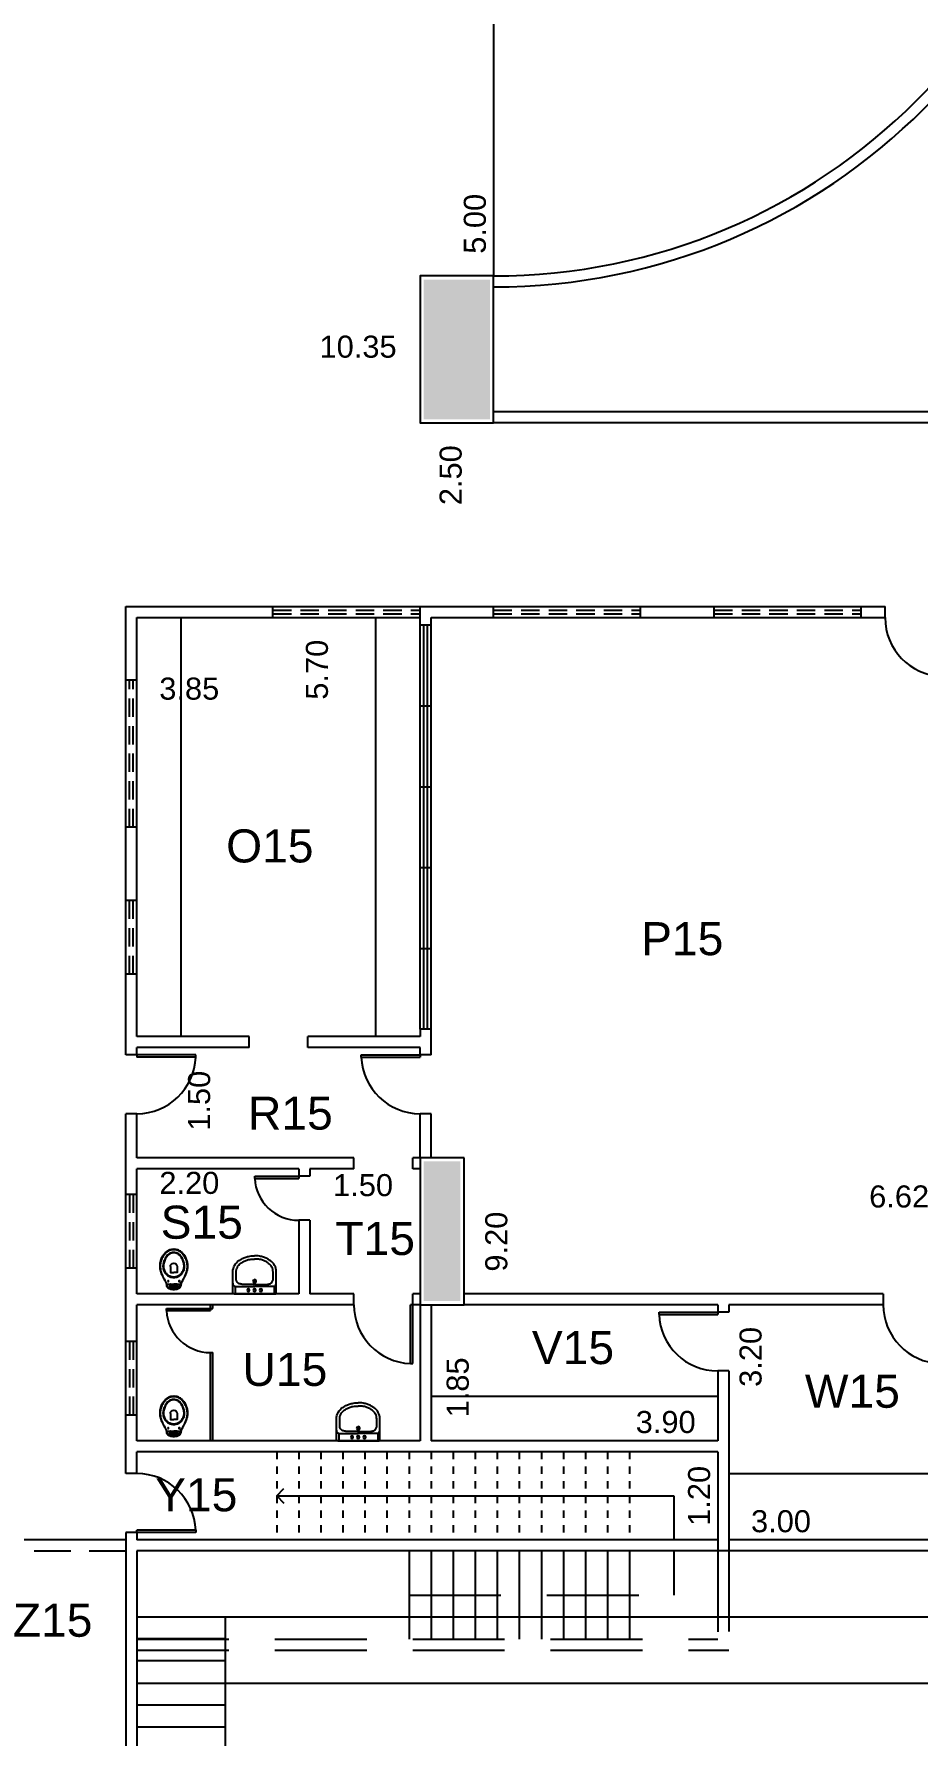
# Model space of a CAD drawing. Extents: x 652 to 872, y -56 to 210.
# Drawn here: x 779.11 to 791.13, y 169.76 to 192.92 of the extents above; entities that cross this region are included whole.
import ezdxf

# ---------------------------------------------------------------- set-up
doc = ezdxf.new("R2010")
doc.units = 0
doc.header["$LTSCALE"] = 2
doc.header["$PDMODE"] = 3
doc.linetypes.add('HIDDEN', pattern=[0.375, 0.25, -0.125])
doc.linetypes.add('HIDDEN2', pattern=[4.7625, 3.175, -1.5875])
doc.layers.get('0').update_dxf_attribs({"linetype": 'CONTINUOUS'})
doc.layers.get('DEFPOINTS').update_dxf_attribs({"linetype": 'CONTINUOUS'})
for name, color, linetype in [('06', 6, 'CONTINUOUS'), ('ARQUIBANCADA-ARY', 2, 'CONTINUOUS'), ('DIVISÓRIAS-ARY', 2, 'CONTINUOUS'), ('ESQUADRIA-ALTA-ARY', 7, 'HIDDEN'), ('ESQUADRIA-ARY', 2, 'CONTINUOUS'), ('HACHURAS-ARY', 9, 'CONTINUOUS'), ('INDICAÇÕES-ARY', 2, 'CONTINUOUS'), ('L_DECA', 7, 'CONTINUOUS'), ('MOBILIÁRIO-ARY', 7, 'CONTINUOUS'), ('PAREDE-ALTA-ARY', 1, 'CONTINUOUS'), ('PAREDE-BAIXA-ARY', 2, 'CONTINUOUS'), ('PEÇAS-SANIT-ARY', 7, 'CONTINUOUS'), ('PILARES-PRINC-ARY', 5, 'CONTINUOUS'), ('PROJEÇÕES-VT-ARY', 7, 'HIDDEN'), ('RAMPA-ARY', 2, 'CONTINUOUS'), ('RAMPA-INT-ARY', 7, 'CONTINUOUS'), ('TEXTO-PB-COR-ARY', 12, 'CONTINUOUS'), ('TEXTO-PB-COTAS-ARY', 12, 'CONTINUOUS')]:
    doc.layers.add(name, color=color, linetype=linetype)
doc.styles.add('ARIAL', font='arial.ttf', dxfattribs={"height": 0.5})
doc.styles.add('SEM_ESCALA', font='arial.ttf')
doc.dimstyles.new('DIMTIC100-ARY', dxfattribs={"dimtxt": 0.3, "dimasz": 0.12, "dimexe": 0.1, "dimexo": 0.15, "dimgap": 0.1, "dimtad": 1, "dimjust": 1, "dimtoh": 1, "dimrnd": 0.01, "dimzin": 0, "dimdsep": 46, "dimtxsty": 'SEM_ESCALA', "dimblk1": 'NONE', "dimblk2": 'NONE', "dimsah": 1, "dimcen": -0.1, "dimdle": 0.06, "dimse1": 1, "dimse2": 1, "dimsd1": 1, "dimsd2": 1, "dimclrd": 1, "dimclre": 1, "dimclrt": 2, "dimadec": 0, "dimazin": 0, "dimtfac": 1, "dimtix": 1, "dimtmove": 2, "dimatfit": 3, "dimldrblk": 'NONE', "dimfxl": 1, "dimtolj": 1, "dimtzin": 0, "dimarcsym": 0})

# ---------------------------------------------------------------- blocks, each defined once
blk = doc.blocks.new('RAV10')
at = {"layer": 'L_DECA'}
blk.add_lwpolyline([(4.6, -12.9), (8.2, -12.9), (8.2, -12.9), (8.7, -13), (9.2, -13.2), (9.6, -13.5), (9.9, -14), (10.1, -14.3), (10.1, -14.3), (10.1, -14.3), (10.1, -14.3), (10.1, -14.3), (10.1, -14.3), (12.2, -18), (12.2, -18), (12.5, -18.6), (12.8, -19.1), (13.1, -19.6), (13.3, -20.1), (13.3, -20.1), (13.6, -20.6), (13.9, -21.1), (14.2, -21.5), (14.5, -22.1), (14.7, -22.6), (15, -23.1), (15.3, -23.6), (15.5, -24.1), (15.5, -24.1), (15.9, -24.8), (16.3, -25.6), (16.6, -26.3), (16.9, -27), (17.2, -27.8), (17.5, -28.6), (17.8, -29.4), (18, -30.2), (18, -30.2), (18.3, -31.4), (18.6, -32.6), (18.8, -33.9), (19, -35.2), (19.1, -36.4), (19.1, -37.7), (19.1, -39), (19, -40.3), (19, -40.3), (18.8, -41.6), (18.6, -42.9), (18.2, -44.2), (17.9, -45.5), (17.4, -46.8), (16.9, -48), (16.4, -49.3), (15.8, -50.4), (15.8, -50.4), (15.2, -51.4), (14.6, -52.3), (13.9, -53.1), (13.3, -53.9), (12.5, -54.8), (11.7, -55.5), (10.9, -56.3), (10.1, -57), (10.1, -57), (9, -57.8), (7.9, -58.5), (6.6, -59.1), (5.4, -59.6), (4.1, -60), (2.8, -60.3), (1.4, -60.4), (0, -60.5), (0, -60.5), (-1.4, -60.4), (-2.7, -60.3), (-4, -60), (-5.3, -59.6), (-6.6, -59.1), (-7.8, -58.5), (-9, -57.8), (-10.1, -57), (-10.1, -57), (-10.9, -56.3), (-11.7, -55.5), (-12.5, -54.8), (-13.2, -53.9), (-13.9, -53.1), (-14.5, -52.3), (-15.1, -51.4), (-15.7, -50.4), (-15.7, -50.4), (-16.3, -49.3), (-16.9, -48), (-17.4, -46.8), (-17.8, -45.5), (-18.2, -44.2), (-18.5, -42.9), (-18.7, -41.6), (-19, -40.3), (-19, -40.3), (-19, -39), (-19, -37.7), (-19, -36.4), (-18.9, -35.2), (-18.7, -33.9), (-18.5, -32.6), (-18.2, -31.4), (-17.9, -30.2), (-17.9, -30.2), (-17.7, -29.4), (-17.4, -28.6), (-17.1, -27.8), (-16.9, -27), (-16.6, -26.3), (-16.2, -25.6), (-15.8, -24.8), (-15.5, -24.1), (-15.5, -24.1), (-15.2, -23.6), (-15, -23.1), (-14.7, -22.6), (-14.4, -22.1), (-14.2, -21.5), (-13.9, -21.1), (-13.6, -20.6), (-13.3, -20.1), (-13.3, -20.1), (-13.1, -19.6), (-12.8, -19.1), (-12.4, -18.6), (-12.1, -18), (-10.1, -14.3), (-10.1, -14.3), (-10.1, -14.3), (-10.1, -14.3), (-10.1, -14.3), (-10.1, -14.3), (-9.8, -14), (-9.8, -14), (-9.6, -13.5), (-9.1, -13.2), (-8.6, -13), (-8.1, -12.9), (-4.5, -12.9)], dxfattribs=at)
at = {"layer": 'L_DECA', "color": 1}
for points in [[(12.2, -18), (13.3, -20.1), (13.3, -20.1), (13.6, -20.6), (13.8, -21.1), (14.1, -21.5), (14.3, -22.1), (14.5, -22.6), (14.7, -23.1), (15, -23.6), (15.2, -24.1), (15.2, -24.1), (15.5, -24.8), (15.9, -25.6), (16.2, -26.3), (16.6, -27.1), (16.9, -27.8), (17.1, -28.5), (17.4, -29.4), (17.6, -30.2), (17.6, -30.2), (17.9, -31.4), (18.1, -32.6), (18.3, -33.9), (18.5, -35.2), (18.5, -36.4), (18.5, -37.7), (18.5, -39), (18.4, -40.3), (18.4, -40.3), (18.2, -41.6), (17.9, -42.9), (17.6, -44.2), (17.2, -45.5), (16.7, -46.8), (16.2, -48), (15.6, -49.3), (15, -50.4), (15, -50.4), (14.4, -51.2), (13.9, -52), (13.3, -52.8), (12.8, -53.5), (12.2, -54.2), (11.5, -54.9), (10.9, -55.5), (10.1, -56.2), (10.1, -56.2), (9, -57.1), (7.9, -57.8), (6.6, -58.4), (5.4, -58.9), (4.1, -59.3), (2.8, -59.6), (1.4, -59.8), (0, -59.8), (0, -59.8), (-1.4, -59.8), (-2.7, -59.6), (-4.1, -59.3), (-5.3, -58.9), (-6.6, -58.4), (-7.8, -57.8), (-9, -57.1), (-10.1, -56.2), (-10.1, -56.2), (-10.8, -55.5), (-11.5, -54.9), (-12.1, -54.2), (-12.7, -53.5), (-13.3, -52.8), (-13.9, -52), (-14.4, -51.2), (-14.9, -50.4), (-14.9, -50.4), (-15.5, -49.3), (-16.1, -48), (-16.6, -46.8), (-17.1, -45.5), (-17.5, -44.2), (-17.9, -42.9), (-18.1, -41.6), (-18.3, -40.3), (-18.3, -40.3), (-18.4, -39.1), (-18.5, -37.7), (-18.5, -36.4), (-18.4, -35.2), (-18.2, -33.9), (-18, -32.6), (-17.8, -31.4), (-17.5, -30.2), (-17.5, -30.2), (-17.3, -29.4), (-17, -28.6), (-16.8, -27.8), (-16.5, -27.1), (-16.2, -26.3), (-15.8, -25.6), (-15.5, -24.8), (-15.2, -24.1), (-15.2, -24.1), (-15, -23.6), (-14.7, -23.1), (-14.5, -22.6), (-14.2, -22.1), (-14, -21.5), (-13.7, -21.1), (-13.5, -20.6), (-13.2, -20.1), (-12.1, -18)], [(-12.9, -30.2), (-12.9, -30.2), (-12.4, -29.3), (-11.9, -28.4), (-11.2, -27.7), (-10.6, -26.9), (-9.9, -26.2), (-9.2, -25.6), (-8.4, -25), (-7.5, -24.4), (-6.7, -23.9), (-5.8, -23.5), (-4.9, -23.1), (-3.9, -22.8), (-3, -22.6), (-2, -22.4), (-1, -22.3), (0, -22.2), (0, -22.2), (1, -22.3), (2, -22.4), (3, -22.6), (4, -22.8), (5, -23.1), (5.8, -23.5), (6.8, -23.9), (7.6, -24.4), (8.5, -25), (9.3, -25.6), (10, -26.2), (10.6, -26.9), (11.3, -27.7), (12, -28.4), (12.5, -29.3), (13, -30.2), (13, -30.2), (13.6, -31.3), (14, -32.6), (14.3, -33.8), (14.6, -35.1), (14.7, -36.4), (14.7, -37.7), (14.7, -39), (14.4, -40.3), (14.4, -40.3), (14.2, -41.6), (13.8, -42.9), (13.4, -44.2), (12.9, -45.5), (12.4, -46.8), (11.7, -48), (11.1, -49.3), (10.4, -50.4), (10.4, -50.4), (9.4, -51.7), (8.4, -52.8), (7.2, -53.8), (5.9, -54.6), (4.5, -55.2), (3.1, -55.8), (1.5, -56.1), (0, -56.2), (0, -56.2), (-1.5, -56.1), (-3.1, -55.8), (-4.4, -55.2), (-5.8, -54.6), (-7.1, -53.8), (-8.3, -52.8), (-9.3, -51.7), (-10.3, -50.4), (-10.3, -50.4), (-11, -49.3), (-11.7, -48), (-12.3, -46.8), (-12.8, -45.5), (-13.3, -44.2), (-13.7, -42.9), (-14.1, -41.6), (-14.4, -40.3), (-14.4, -40.3), (-14.6, -39), (-14.7, -37.7), (-14.6, -36.4), (-14.5, -35.1), (-14.2, -33.8), (-13.9, -32.6), (-13.5, -31.3), (-12.9, -30.2)], [(-12, -30.2), (-12, -30.2), (-11.5, -29.4), (-11, -28.6), (-10.4, -27.9), (-9.8, -27.2), (-9.1, -26.7), (-8.5, -26.1), (-7.7, -25.5), (-6.9, -25), (-6.1, -24.6), (-5.3, -24.2), (-4.5, -23.9), (-3.6, -23.6), (-2.8, -23.4), (-1.8, -23.2), (-0.9, -23.2), (0, -23.1), (0, -23.1), (0.9, -23.2), (1.9, -23.2), (2.8, -23.4), (3.6, -23.6), (4.5, -23.9), (5.4, -24.2), (6.2, -24.6), (7, -25), (7.7, -25.5), (8.5, -26.1), (9.2, -26.7), (9.8, -27.2), (10.4, -27.9), (11, -28.6), (11.5, -29.4), (12, -30.2), (12, -30.2), (12.7, -31.3), (13.2, -32.6), (13.6, -33.8), (13.9, -35), (14.1, -36.4), (14.1, -37.7), (14.1, -39), (13.9, -40.3), (13.9, -40.3), (13.6, -41.7), (13.2, -43), (12.8, -44.3), (12.3, -45.5), (11.7, -46.9), (11.1, -48.1), (10.4, -49.3), (9.6, -50.4), (9.6, -50.4), (8.8, -51.6), (7.8, -52.6), (6.7, -53.5), (5.5, -54.2), (4.2, -54.8), (2.8, -55.3), (1.5, -55.5), (0, -55.7), (0, -55.7), (-1.5, -55.5), (-2.8, -55.3), (-4.2, -54.8), (-5.4, -54.2), (-6.6, -53.5), (-7.7, -52.6), (-8.7, -51.6), (-9.6, -50.4), (-9.6, -50.4), (-10.3, -49.3), (-11, -48.1), (-11.7, -46.9), (-12.2, -45.5), (-12.7, -44.3), (-13.1, -43), (-13.5, -41.7), (-13.8, -40.3), (-13.8, -40.3), (-14, -39), (-14.1, -37.7), (-14, -36.4), (-13.9, -35), (-13.6, -33.8), (-13.2, -32.6), (-12.7, -31.3), (-12, -30.2)], [(-7.7, -9.4), (-8.1, -10.1), (-8.5, -10.8), (-8.6, -11.4), (-8.8, -12.2), (-8.8, -13.1)], [(-5.1, -12.9), (-5.1, -9.7), (-5.1, -7.8), (-5.1, -7.8), (-5.2, -7.6), (-5.3, -7.5), (-5.5, -7.4), (-5.9, -7.6), (-5.9, -7.6), (-6.4, -8), (-7.1, -8.6), (-7.7, -9.4)], [(5.1, -9.3), (5, -8.9), (4.6, -8.3), (3.9, -7.8), (3.1, -7.7), (0, -7.7), (-3.1, -7.7), (-3.1, -7.7), (-3.9, -7.8), (-4.5, -8.3), (-5, -8.9), (-5.1, -9.7)], [(4.6, -12.9), (4.6, -12.9), (4.2, -12.9), (3.9, -12.6), (3.6, -12.4), (3.6, -12), (3.6, -10.7), (3.6, -10.7), (3.6, -10.5), (3.6, -10.4), (3.7, -10.2), (3.9, -10.1), (3.9, -10.1), (3.9, -9.9), (3.9, -9.7), (3.8, -9.5), (3.6, -9.4), (0, -9.4), (-3.5, -9.4), (-3.5, -9.4), (-3.7, -9.5), (-3.9, -9.7), (-3.9, -9.9), (-3.8, -10.1), (-3.8, -10.1), (-3.6, -10.2), (-3.6, -10.4), (-3.5, -10.5), (-3.5, -10.7), (-3.5, -12), (-3.5, -12), (-3.6, -12.4), (-3.8, -12.6), (-4.1, -12.9), (-4.5, -12.9)], [(3.7, -10.3), (0, -10.3), (-3.6, -10.3)], [(5.1, -12.9), (5.1, -9.7), (5.1, -7.8), (5.1, -7.8), (5.2, -7.6), (5.3, -7.5), (5.5, -7.4), (5.9, -7.6), (5.9, -7.6), (6.4, -8), (7.1, -8.6), (7.7, -9.4)], [(7.7, -9.4), (8.1, -10.1), (8.5, -10.8), (8.6, -11.4), (8.8, -12.2), (8.8, -13.1)], [(-4.5, -37), (-4.5, -29), (0, -29)], [(4.6, -37), (4.6, -29), (0, -29)]]:
    blk.add_lwpolyline(points, dxfattribs=at)
at = {"layer": 'L_DECA', "color": 7}
for points in [[(10.1, -14.3), (10.1, -14.3), (10.1, -14.3), (10.1, -14.3), (10.1, -14.3), (10.1, -14.3), (9.6, -11.3), (9.6, -11.3), (9.3, -10.2), (8.9, -9.3), (8.3, -8.5), (7.7, -7.7), (6.9, -7), (6.1, -6.5), (5.1, -6.2), (4.1, -5.9), (4.1, -5.9), (3.6, -5.8), (3.1, -5.7), (2.6, -5.6), (2, -5.6), (1.5, -5.6), (1, -5.5), (0.5, -5.5), (0, -5.5), (0, -5.5), (-0.5, -5.5), (-1, -5.5), (-1.5, -5.6), (-2, -5.6), (-2.5, -5.6), (-3, -5.7), (-3.5, -5.8), (-4, -5.9), (-4, -5.9), (-5, -6.2), (-6, -6.5), (-6.9, -7), (-7.6, -7.7), (-8.2, -8.5), (-8.8, -9.3), (-9.3, -10.2), (-9.6, -11.3), (-10, -14.3), (-10, -14.3), (-10, -14.3), (-10, -14.3), (-10, -14.3), (-10.1, -14.3)], [(-4.5, -12.9), (0, -12.9)], [(4.6, -12.9), (0, -12.9)]]:
    blk.add_lwpolyline(points, dxfattribs=at)
at = {"layer": 'L_DECA', "color": 1}
for centre in [(-7.6, -17), (7.6, -17)]:
    blk.add_circle(centre, 0.672, dxfattribs=at)
blk.add_arc((0, -37), 4.56, 180, 0, dxfattribs=at)
blk = doc.blocks.new('DUO04')
at = {"layer": 'L_DECA'}
blk.add_line((-27.8, 0), (27.8, 0), dxfattribs=at)
at = {"layer": 'L_DECA', "color": 1}
for p, q in [((-26.5, -9.9), (-26.5, 0)), ((26.5, -9.9), (26.5, 0)), ((-26.5, -9.9), (0, -9.9)), ((26.5, -9.9), (0, -9.9))]:
    blk.add_line(p, q, dxfattribs=at)
at = {"layer": 'L_DECA', "color": 7}
for points in [[(-27.8, 0), (-27.8, 0), (-28.5, -0.1), (-29.1, -0.3), (-29.4, -0.8), (-29.5, -1.4), (-29.5, -23.9)], [(27.8, 0), (27.8, 0), (28.5, -0.1), (29.1, -0.3), (29.4, -0.8), (29.5, -1.4), (29.5, -23.9)], [(-29.5, -23.9), (-29.5, -29.7), (-29.5, -29.7), (-29.4, -32.1), (-28.9, -34.4), (-28.2, -36.5), (-27.2, -38.6), (-26.1, -40.5), (-24.7, -42.2), (-23.1, -43.8), (-21.3, -45.2), (-21.3, -45.2), (-20.2, -45.9), (-19.1, -46.6), (-18, -47.2), (-16.9, -47.9), (-15.7, -48.4), (-14.5, -49), (-13.3, -49.4), (-12.1, -49.9), (-10.8, -50.3), (-9.5, -50.5), (-8.2, -50.9), (-6.7, -51.1), (-4.8, -51.4), (-2.9, -51.5), (-1.4, -51.5), (0, -51.5)], [(29.5, -23.9), (29.5, -29.7), (29.5, -29.7), (29.4, -32.1), (28.9, -34.4), (28.2, -36.5), (27.2, -38.6), (26.1, -40.5), (24.7, -42.2), (23.1, -43.8), (21.3, -45.2), (21.3, -45.2), (20.2, -45.9), (19.1, -46.6), (18, -47.2), (16.9, -47.9), (15.7, -48.4), (14.5, -49), (13.3, -49.4), (12.1, -49.9), (10.8, -50.3), (9.5, -50.5), (8.2, -50.9), (6.7, -51.1), (4.8, -51.4), (2.9, -51.5), (1.4, -51.5), (0, -51.5)]]:
    blk.add_lwpolyline(points, dxfattribs=at)
at = {"layer": 'L_DECA', "color": 1}
for points in [[(-26.5, -9.9), (-26.9, -10), (-27.5, -10.1), (-28, -10.6), (-28.4, -11.2), (-28.7, -11.9), (-29, -12.7), (-29.2, -13.7), (-29.4, -15), (-29.5, -16.8)], [(0, -12.4), (0, -12.4), (-0.8, -12.4), (-1.4, -12.4), (-1.1, -12.4), (-1.8, -12.4), (-2.5, -12.4), (-3.3, -12.4), (-3.9, -12.4), (-4.7, -12.4), (-7.9, -12.4), (-8.6, -12.4), (-9.3, -12.4), (-10, -12.4), (-10.7, -12.4), (-11.4, -12.4), (-12, -12.4), (-12.7, -12.4), (-12.7, -12.4), (-13.7, -12.4), (-14.7, -12.5), (-15.8, -12.6), (-16.8, -12.8), (-17.8, -13), (-18.8, -13.2), (-19.8, -13.5), (-20.8, -13.7), (-20.8, -13.7), (-21.7, -14.1), (-22.6, -14.7), (-23.3, -15.4), (-23.9, -16.1), (-24.5, -17), (-24.8, -18), (-25.1, -19), (-25.2, -20), (-25.2, -20), (-25.2, -21.8), (-25.2, -23.1), (-25.2, -23.9)], [(0, -12.4), (0, -12.4), (0.8, -12.4), (1.4, -12.4), (1.1, -12.4), (1.8, -12.4), (2.5, -12.4), (3.3, -12.4), (3.9, -12.4), (4.7, -12.4), (7.9, -12.4), (8.6, -12.4), (9.3, -12.4), (10, -12.4), (10.7, -12.4), (11.4, -12.4), (12, -12.4), (12.7, -12.4), (12.7, -12.4), (13.7, -12.4), (14.7, -12.5), (15.8, -12.6), (16.8, -12.8), (17.8, -13), (18.8, -13.2), (19.8, -13.5), (20.8, -13.7), (20.8, -13.7), (21.7, -14.1), (22.6, -14.7), (23.3, -15.4), (23.9, -16.1), (24.5, -17), (24.8, -18), (25.1, -19), (25.2, -20), (25.2, -20), (25.2, -21.8), (25.2, -23.1), (25.2, -23.9)], [(26.5, -9.9), (26.9, -10), (27.5, -10.1), (28, -10.6), (28.4, -11.2), (28.7, -11.9), (29, -12.7), (29.2, -13.7), (29.4, -15), (29.5, -16.8)], [(-25.2, -23.9), (-25.2, -27.3), (-25.2, -29.6), (-25.2, -29.6), (-25, -31.4), (-24.8, -33.1), (-24.2, -34.8), (-23.5, -36.3), (-22.6, -37.8), (-21.6, -39.1), (-20.4, -40.4), (-19.1, -41.4), (-19.1, -41.4), (-18.1, -42.1), (-17.1, -42.7), (-16.2, -43.3), (-15.2, -43.9), (-14.1, -44.4), (-13, -44.8), (-11.9, -45.3), (-10.8, -45.7), (-9.7, -46.1), (-8.6, -46.4), (-6.7, -46.8), (-5.2, -47), (-3.3, -47.2), (-2.1, -47.2), (-1, -47.2), (0, -47.2)], [(25.2, -23.9), (25.2, -27.3), (25.2, -29.6), (25.2, -29.6), (25, -31.4), (24.8, -33.1), (24.2, -34.8), (23.5, -36.3), (22.6, -37.8), (21.6, -39.1), (20.4, -40.4), (19.1, -41.4), (19.1, -41.4), (18.1, -42.1), (17.1, -42.7), (16.2, -43.3), (15.2, -43.9), (14.1, -44.4), (13, -44.8), (11.9, -45.3), (10.8, -45.7), (9.7, -46.1), (8.6, -46.4), (6.7, -46.8), (5.2, -47), (3.3, -47.2), (2.1, -47.2), (1, -47.2), (0, -47.2)]]:
    blk.add_lwpolyline(points, dxfattribs=at)
for centre, radius in [((-8.5, -4.9), 1.75), ((0, -17), 2.25), ((0, -4.9), 1.75), ((0, -17), 0.981), ((8.5, -4.9), 1.75)]:
    blk.add_circle(centre, radius, dxfattribs=at)
blk = doc.blocks.new('*D88')
at = {"layer": 'DEFPOINTS', "color": 0, "linetype": 'ByBlock', "ltscale": 0.5}
for p in [(780.01, 194.624), (780.36, 185.124), (781.325, 185.124)]:
    blk.add_point(p, dxfattribs=at)
at = {"color": 2, "linetype": 'ByBlock', "ltscale": 0.5, "insert": (781.072, 193.915), "char_height": 0.3, "attachment_point": 5, "rotation": 90, "style": 'SEM_ESCALA'}
blk.add_mtext('\\A1;9.50', dxfattribs=at)
blk = doc.blocks.new('_NONE')
at = {"color": 0, "linetype": 'ByBlock', "ltscale": 0.5}
blk.add_circle((0, 0), 0.25, dxfattribs=at)
blk = doc.blocks.new('*D89')
at = {"layer": 'DEFPOINTS', "color": 0, "linetype": 'ByBlock', "ltscale": 0.5}
for p in [(774.01, 189.624), (784.36, 189.624), (774.01, 188.406)]:
    blk.add_point(p, dxfattribs=at)
at = {"color": 2, "linetype": 'ByBlock', "ltscale": 0.5, "insert": (783.517, 188.659), "char_height": 0.3, "attachment_point": 5, "style": 'SEM_ESCALA'}
blk.add_mtext('\\A1;10.35', dxfattribs=at)
blk = doc.blocks.new('*D91')
at = {"layer": 'DEFPOINTS', "color": 0, "linetype": 'ByBlock', "ltscale": 0.5}
for p in [(785.36, 187.624), (785.031, 185.124), (785.36, 185.124)]:
    blk.add_point(p, dxfattribs=at)
at = {"color": 2, "linetype": 'ByBlock', "ltscale": 0.5, "insert": (784.778, 186.912), "char_height": 0.3, "attachment_point": 5, "rotation": 90, "style": 'SEM_ESCALA'}
blk.add_mtext('\\A1;2.50', dxfattribs=at)
blk = doc.blocks.new('*D94')
at = {"layer": 'DEFPOINTS', "color": 0, "linetype": 'ByBlock', "ltscale": 0.5}
for p in [(785.36, 194.624), (785.36, 194.624), (785.36, 189.624)]:
    blk.add_point(p, dxfattribs=at)
at = {"color": 2, "linetype": 'ByBlock', "ltscale": 0.5, "insert": (785.107, 190.333), "char_height": 0.3, "attachment_point": 5, "rotation": 90, "style": 'SEM_ESCALA'}
blk.add_mtext('\\A1;5.00', dxfattribs=at)
blk = doc.blocks.new('*D110')
at = {"layer": 'DEFPOINTS', "color": 0, "linetype": 'ByBlock', "ltscale": 0.5}
for p in [(780.51, 184.974), (784.36, 184.874), (784.36, 183.753)]:
    blk.add_point(p, dxfattribs=at)
at = {"color": 2, "linetype": 'ByBlock', "ltscale": 0.5, "insert": (781.221, 184.006), "char_height": 0.3, "attachment_point": 5, "style": 'SEM_ESCALA'}
blk.add_mtext('\\A1;3.85', dxfattribs=at)
blk = doc.blocks.new('*D111')
at = {"layer": 'DEFPOINTS', "color": 0, "linetype": 'ByBlock', "ltscale": 0.5}
for p in [(783.76, 184.974), (783.212, 179.274), (783.76, 179.274)]:
    blk.add_point(p, dxfattribs=at)
at = {"color": 2, "linetype": 'ByBlock', "ltscale": 0.5, "insert": (782.959, 184.265), "char_height": 0.3, "attachment_point": 5, "rotation": 90, "style": 'SEM_ESCALA'}
blk.add_mtext('\\A1;5.70', dxfattribs=at)
blk = doc.blocks.new('*D112')
at = {"layer": 'DEFPOINTS', "color": 0, "linetype": 'ByBlock', "ltscale": 0.5}
for p in [(782.035, 179.124), (781.61, 177.624), (782.035, 177.624)]:
    blk.add_point(p, dxfattribs=at)
at = {"color": 2, "linetype": 'ByBlock', "ltscale": 0.5, "insert": (781.357, 178.4), "char_height": 0.3, "attachment_point": 5, "rotation": 90, "style": 'SEM_ESCALA'}
blk.add_mtext('\\A1;1.50', dxfattribs=at)
blk = doc.blocks.new('*D113')
at = {"layer": 'DEFPOINTS', "color": 0, "linetype": 'ByBlock', "ltscale": 0.5}
for p in [(784.36, 176.997), (782.86, 175.774), (784.36, 175.774)]:
    blk.add_point(p, dxfattribs=at)
at = {"color": 2, "linetype": 'ByBlock', "ltscale": 0.5, "insert": (783.585, 177.25), "char_height": 0.3, "attachment_point": 5, "style": 'SEM_ESCALA'}
blk.add_mtext('\\A1;1.50', dxfattribs=at)
blk = doc.blocks.new('*D114')
at = {"layer": 'DEFPOINTS', "color": 0, "linetype": 'ByBlock', "ltscale": 0.5}
for p in [(784.96, 184.974), (785.652, 184.974), (784.96, 175.774)]:
    blk.add_point(p, dxfattribs=at)
at = {"color": 2, "linetype": 'ByBlock', "ltscale": 0.5, "insert": (785.399, 176.483), "char_height": 0.3, "attachment_point": 5, "rotation": 90, "style": 'SEM_ESCALA'}
blk.add_mtext('\\A1;9.20', dxfattribs=at)
blk = doc.blocks.new('*D115')
at = {"layer": 'DEFPOINTS', "color": 0, "linetype": 'ByBlock', "ltscale": 0.5}
for p in [(784.96, 176.842), (784.96, 175.774), (791.585, 175.774)]:
    blk.add_point(p, dxfattribs=at)
at = {"color": 2, "linetype": 'ByBlock', "ltscale": 0.5, "insert": (790.876, 177.096), "char_height": 0.3, "attachment_point": 5, "style": 'SEM_ESCALA'}
blk.add_mtext('\\A1;6.62', dxfattribs=at)
blk = doc.blocks.new('*D117')
at = {"layer": 'DEFPOINTS', "color": 0, "linetype": 'ByBlock', "ltscale": 0.5}
for p in [(788.56, 172.427), (791.56, 172.427), (791.56, 172.424)]:
    blk.add_point(p, dxfattribs=at)
at = {"color": 2, "linetype": 'ByBlock', "ltscale": 0.5, "insert": (789.269, 172.677), "char_height": 0.3, "attachment_point": 5, "style": 'SEM_ESCALA'}
blk.add_mtext('\\A1;3.00', dxfattribs=at)
blk = doc.blocks.new('*D118')
at = {"layer": 'DEFPOINTS', "color": 0, "linetype": 'ByBlock', "ltscale": 0.5}
for p in [(788.56, 175.624), (788.56, 172.427), (789.11, 172.427)]:
    blk.add_point(p, dxfattribs=at)
at = {"color": 2, "linetype": 'ByBlock', "ltscale": 0.5, "insert": (788.857, 174.915), "char_height": 0.3, "attachment_point": 5, "rotation": 90, "style": 'SEM_ESCALA'}
blk.add_mtext('\\A1;3.20', dxfattribs=at)
blk = doc.blocks.new('*D119')
at = {"layer": 'DEFPOINTS', "color": 0, "linetype": 'ByBlock', "ltscale": 0.5}
for p in [(784.51, 175.624), (785.127, 175.624), (784.51, 173.774)]:
    blk.add_point(p, dxfattribs=at)
at = {"color": 2, "linetype": 'ByBlock', "ltscale": 0.5, "insert": (784.874, 174.5), "char_height": 0.3, "attachment_point": 5, "rotation": 90, "style": 'SEM_ESCALA'}
blk.add_mtext('\\A1;1.85', dxfattribs=at)
blk = doc.blocks.new('*D120')
at = {"layer": 'DEFPOINTS', "color": 0, "linetype": 'ByBlock', "ltscale": 0.5}
for p in [(784.51, 173.774), (784.51, 173.774), (788.41, 173.774)]:
    blk.add_point(p, dxfattribs=at)
at = {"color": 2, "linetype": 'ByBlock', "ltscale": 0.5, "insert": (787.701, 174.027), "char_height": 0.3, "attachment_point": 5, "style": 'SEM_ESCALA'}
blk.add_mtext('\\A1;3.90', dxfattribs=at)
blk = doc.blocks.new('*D121')
at = {"layer": 'DEFPOINTS', "color": 0, "linetype": 'ByBlock', "ltscale": 0.5}
for p in [(780.51, 177.474), (782.71, 177.474), (782.71, 177.027)]:
    blk.add_point(p, dxfattribs=at)
at = {"color": 2, "linetype": 'ByBlock', "ltscale": 0.5, "insert": (781.222, 177.281), "char_height": 0.3, "attachment_point": 5, "style": 'SEM_ESCALA'}
blk.add_mtext('\\A1;2.20', dxfattribs=at)
blk = doc.blocks.new('*D122')
at = {"layer": 'DEFPOINTS', "color": 0, "linetype": 'ByBlock', "ltscale": 0.5}
for p in [(788.41, 173.624), (788.41, 173.624), (788.41, 172.424)]:
    blk.add_point(p, dxfattribs=at)
at = {"color": 2, "linetype": 'ByBlock', "ltscale": 0.5, "insert": (788.157, 173.024), "char_height": 0.3, "attachment_point": 5, "rotation": 90, "style": 'SEM_ESCALA'}
blk.add_mtext('\\A1;1.20', dxfattribs=at)
blk = doc.blocks.new('*D123')
at = {"layer": 'DEFPOINTS', "color": 0, "linetype": 'ByBlock', "ltscale": 0.5}
for p in [(780.36, 173.778), (775.36, 173.327), (780.36, 173.327)]:
    blk.add_point(p, dxfattribs=at)
at = {"color": 2, "linetype": 'ByBlock', "ltscale": 0.5, "insert": (776.069, 174.031), "char_height": 0.3, "attachment_point": 5, "style": 'SEM_ESCALA'}
blk.add_mtext('\\A1;5.00', dxfattribs=at)

msp = doc.modelspace()

# ---------------------------------------------------------------- hatches: boundary and pattern name
at = {"layer": 'HACHURAS-ARY', "ltscale": 0.5}
for points in [[(785.31, 189.574), (784.41, 189.574), (784.41, 187.674), (785.31, 187.674)], [(784.91, 177.574), (784.41, 177.574), (784.41, 175.674), (784.91, 175.674)]]:
    msp.add_hatch(color=256, dxfattribs=at).paths.add_polyline_path(points)

# ---------------------------------------------------------------- linework, layer by layer
at = {"layer": '06', "ltscale": 0.5}
for q in [(782.509, 173.123), (782.509, 172.925)]:
    msp.add_line((782.41, 173.024), q, dxfattribs=at)
at = {"layer": 'ARQUIBANCADA-ARY', "linetype": 'HIDDEN'}
msp.add_line((775.36, 172.277), (780.36, 172.277), dxfattribs=at)
at = {"layer": 'ARQUIBANCADA-ARY'}
for p, q in [((780.51, 171.377), (792.021, 171.377)), ((781.71, 171.377), (781.71, 166.877)), ((781.71, 171.077), (780.51, 171.077)), ((781.71, 170.777), (780.51, 170.777)), ((780.51, 170.477), (791.648, 170.477)), ((781.71, 170.177), (780.51, 170.177)), ((781.71, 169.877), (780.51, 169.877))]:
    msp.add_line(p, q, dxfattribs=at)
at = {"layer": 'DIVISÓRIAS-ARY'}
for p, q in [((780.51, 179.024), (780.51, 178.994)), ((781.31, 179.024), (780.51, 179.024)), ((781.31, 178.994), (781.31, 179.024)), ((783.561, 178.994), (783.561, 179.024)), ((783.561, 179.024), (784.36, 179.024)), ((784.36, 179.024), (784.36, 178.994)), ((781.31, 178.994), (780.51, 178.994)), ((783.561, 178.994), (784.36, 178.994)), ((782.111, 177.344), (782.111, 177.374)), ((782.111, 177.374), (782.71, 177.374)), ((782.111, 177.344), (782.71, 177.344)), ((782.71, 177.374), (782.71, 177.344)), ((780.911, 175.544), (780.911, 175.574)), ((780.911, 175.574), (781.51, 175.574)), ((780.911, 175.544), (781.51, 175.544)), ((781.51, 175.574), (781.51, 175.624)), ((781.51, 175.574), (781.51, 175.544)), ((781.51, 175.574), (781.54, 175.574)), ((781.54, 175.574), (781.54, 175.624)), ((784.23, 174.825), (784.23, 175.624)), ((784.26, 175.624), (784.23, 175.624)), ((784.26, 174.825), (784.26, 175.624)), ((787.611, 175.524), (788.41, 175.524)), ((787.611, 175.494), (787.611, 175.524)), ((787.611, 175.494), (788.41, 175.494)), ((788.41, 175.524), (788.41, 175.494)), ((781.51, 173.774), (781.51, 174.974)), ((781.51, 174.974), (781.54, 174.974)), ((781.54, 173.774), (781.54, 174.974)), ((784.23, 174.825), (784.26, 174.825)), ((780.51, 172.527), (780.51, 172.557)), ((781.31, 172.557), (780.51, 172.557)), ((781.31, 172.557), (781.31, 172.527)), ((781.31, 172.527), (780.51, 172.527))]:
    msp.add_line(p, q, dxfattribs=at)
at = {"layer": 'DIVISÓRIAS-ARY', "color": 7, "ltscale": 0.5}
for centre, radius, start, end in [((780.51, 179.024), 0.8, 270, 357.8509), ((784.36, 179.024), 0.8, 182.1491, 270), ((782.71, 177.374), 0.6, 182.866, 270), ((781.51, 175.574), 0.6, 182.866, 270), ((784.26, 175.624), 0.8, 180, 267.8509), ((791.46, 175.624), 0.8, 180, 267.8509), ((788.41, 175.524), 0.8, 182.1491, 270), ((780.51, 172.527), 0.8, 2.1491, 90)]:
    msp.add_arc(centre, radius, start, end, dxfattribs=at)
at = {"layer": 'ESQUADRIA-ALTA-ARY', "ltscale": 0.5}
for p, q in [((782.36, 184.974), (782.36, 185.124)), ((782.36, 185.074), (784.36, 185.074)), ((784.36, 184.974), (784.36, 185.124)), ((785.36, 184.974), (785.36, 185.124)), ((785.36, 184.974), (785.36, 185.124)), ((785.36, 185.074), (787.36, 185.074)), ((787.36, 184.974), (787.36, 185.124)), ((788.36, 184.974), (788.36, 185.124)), ((788.36, 185.074), (790.36, 185.074)), ((790.36, 184.974), (790.36, 185.124)), ((782.36, 185.024), (784.36, 185.024)), ((785.36, 185.024), (787.36, 185.024)), ((788.36, 185.024), (790.36, 185.024)), ((780.51, 184.124), (780.36, 184.124)), ((780.41, 182.124), (780.41, 184.124)), ((780.46, 182.124), (780.46, 184.124)), ((780.51, 182.124), (780.36, 182.124)), ((780.51, 181.124), (780.36, 181.124)), ((780.41, 180.124), (780.41, 181.124)), ((780.46, 180.124), (780.46, 181.124)), ((780.51, 180.124), (780.36, 180.124)), ((780.51, 177.124), (780.36, 177.124)), ((780.41, 177.124), (780.41, 176.124)), ((780.46, 177.124), (780.46, 176.124)), ((780.51, 176.124), (780.36, 176.124)), ((780.51, 176.124), (780.36, 176.124)), ((780.51, 175.124), (780.36, 175.124)), ((780.41, 175.124), (780.41, 174.124)), ((780.46, 175.124), (780.46, 174.124)), ((780.51, 174.124), (780.36, 174.124)), ((780.51, 174.124), (780.36, 174.124))]:
    msp.add_line(p, q, dxfattribs=at)
at = {"layer": 'ESQUADRIA-ARY', "color": 7, "ltscale": 0.5}
for p, q in [((784.36, 179.374), (784.36, 184.874)), ((784.51, 179.374), (784.51, 184.874)), ((784.36, 183.774), (784.51, 183.774)), ((784.36, 182.674), (784.51, 182.674)), ((784.36, 181.574), (784.51, 181.574)), ((784.36, 180.474), (784.51, 180.474))]:
    msp.add_line(p, q, dxfattribs=at)
at = {"layer": 'ESQUADRIA-ARY', "ltscale": 0.5}
for p, q in [((784.41, 179.374), (784.41, 184.874)), ((784.46, 179.374), (784.46, 184.874))]:
    msp.add_line(p, q, dxfattribs=at)
at = {"layer": 'INDICAÇÕES-ARY', "ltscale": 0.5}
for p, q in [((782.41, 173.024), (787.81, 173.024)), ((787.81, 173.024), (787.81, 172.424))]:
    msp.add_line(p, q, dxfattribs=at)
at = {"layer": 'MOBILIÁRIO-ARY', "color": 7, "ltscale": 0.5}
for p, q in [((781.11, 179.274), (781.11, 184.974)), ((783.76, 179.274), (783.76, 184.974))]:
    msp.add_line(p, q, dxfattribs=at)
at = {"layer": 'MOBILIÁRIO-ARY'}
for p, q in [((788.41, 174.374), (784.51, 174.374)), ((791.56, 173.324), (788.56, 173.324))]:
    msp.add_line(p, q, dxfattribs=at)
at = {"layer": 'PAREDE-ALTA-ARY'}
for p, q in [((780.36, 185.124), (790.685, 185.124)), ((780.36, 179.024), (780.36, 185.124)), ((790.685, 184.974), (790.685, 185.124)), ((780.51, 184.974), (784.36, 184.974)), ((780.51, 179.274), (780.51, 184.974)), ((784.36, 184.874), (784.36, 184.974)), ((784.36, 184.874), (784.51, 184.874)), ((784.51, 184.874), (784.51, 184.974)), ((784.51, 184.974), (790.685, 184.974)), ((782.035, 179.274), (780.51, 179.274)), ((782.035, 179.124), (782.035, 179.274)), ((784.36, 179.274), (782.835, 179.274)), ((782.835, 179.124), (782.835, 179.274)), ((784.51, 179.374), (784.36, 179.374)), ((784.36, 179.374), (784.36, 179.274)), ((784.51, 179.024), (784.51, 179.374)), ((780.51, 179.024), (780.36, 179.024)), ((780.51, 179.024), (780.51, 179.124)), ((782.035, 179.124), (780.51, 179.124)), ((784.36, 179.124), (782.835, 179.124)), ((784.36, 179.024), (784.36, 179.124)), ((784.51, 179.024), (784.36, 179.024)), ((780.36, 173.327), (780.36, 178.224)), ((780.51, 178.224), (780.36, 178.224)), ((780.51, 177.624), (780.51, 178.224)), ((784.36, 177.624), (784.36, 178.224)), ((784.51, 178.224), (784.36, 178.224)), ((784.51, 177.624), (784.51, 178.224)), ((783.46, 177.624), (780.51, 177.624)), ((783.46, 177.474), (783.46, 177.624)), ((784.36, 177.624), (784.26, 177.624)), ((784.26, 177.474), (784.26, 177.624)), ((780.51, 175.774), (780.51, 177.474)), ((782.71, 177.474), (780.51, 177.474)), ((782.71, 177.474), (782.71, 177.374)), ((783.46, 177.474), (782.86, 177.474)), ((782.86, 177.474), (782.86, 177.374)), ((784.36, 177.474), (784.26, 177.474)), ((782.86, 177.374), (782.71, 177.374)), ((782.86, 176.774), (782.71, 176.774)), ((782.71, 176.774), (782.71, 175.774)), ((782.86, 176.774), (782.86, 175.774)), ((782.71, 175.774), (780.51, 175.774)), ((783.46, 175.774), (782.86, 175.774)), ((783.46, 175.624), (783.46, 175.774)), ((784.36, 175.774), (784.26, 175.774)), ((784.26, 175.624), (784.26, 175.774)), ((790.66, 175.774), (784.96, 175.774)), ((790.66, 175.774), (790.66, 175.624)), ((780.51, 173.774), (780.51, 175.624)), ((783.46, 175.624), (780.51, 175.624)), ((784.36, 175.624), (784.26, 175.624)), ((784.36, 175.624), (784.36, 173.774)), ((784.51, 175.624), (784.51, 173.774)), ((788.41, 175.624), (784.96, 175.624)), ((788.41, 175.624), (788.41, 175.524)), ((788.56, 175.624), (788.56, 175.524)), ((790.66, 175.624), (788.56, 175.624)), ((788.56, 175.524), (788.41, 175.524)), ((788.56, 174.724), (788.41, 174.724)), ((788.41, 174.724), (788.41, 173.774)), ((788.56, 174.724), (788.56, 172.424)), ((784.36, 173.774), (780.51, 173.774)), ((788.41, 173.774), (784.51, 173.774)), ((788.41, 173.624), (780.51, 173.624)), ((780.51, 173.327), (780.51, 173.624)), ((788.41, 173.624), (788.41, 172.424)), ((780.36, 172.524), (780.36, 166.877)), ((780.51, 172.524), (780.36, 172.524)), ((780.51, 172.524), (780.51, 172.424)), ((788.41, 172.424), (780.51, 172.424)), ((791.56, 172.424), (788.56, 172.424)), ((780.51, 172.274), (780.51, 166.877)), ((793.448, 172.274), (780.51, 172.274))]:
    msp.add_line(p, q, dxfattribs=at)
at = {"layer": 'PAREDE-ALTA-ARY', "ltscale": 0.5}
msp.add_line((780.51, 173.327), (780.36, 173.327), dxfattribs=at)
at = {"layer": 'PAREDE-BAIXA-ARY'}
for p, q in [((799.72, 187.774), (785.36, 187.774)), ((799.833, 187.624), (785.36, 187.624))]:
    msp.add_line(p, q, dxfattribs=at)
at = {"layer": 'PEÇAS-SANIT-ARY', "ltscale": 0.5}
msp.add_arc((791.485, 184.974), 0.8, 180, 267.8509, dxfattribs=at)
at = {"layer": 'PILARES-PRINC-ARY'}
for points in [[(785.36, 189.624), (784.36, 189.624), (784.36, 187.624), (785.36, 187.624)], [(784.96, 177.624), (784.36, 177.624), (784.36, 175.624), (784.96, 175.624)]]:
    msp.add_lwpolyline(points, close=True, dxfattribs=at)
at = {"layer": 'PROJEÇÕES-VT-ARY', "ltscale": 2.5}
for p, q in [((788.41, 172.424), (788.41, 171.074)), ((788.56, 172.427), (788.56, 170.924)), ((784.21, 172.274), (784.21, 171.074)), ((784.51, 172.274), (784.51, 171.074)), ((784.81, 172.274), (784.81, 171.074)), ((785.11, 172.274), (785.11, 171.074)), ((785.41, 172.274), (785.41, 171.074)), ((785.71, 172.274), (785.71, 171.074)), ((786.01, 172.274), (786.01, 171.074)), ((786.31, 172.274), (786.31, 171.074)), ((786.61, 172.274), (786.61, 171.074)), ((786.91, 172.274), (786.91, 171.074)), ((787.21, 172.274), (787.21, 171.074)), ((787.81, 172.277), (787.81, 171.674)), ((784.21, 171.674), (787.81, 171.674)), ((780.51, 171.074), (788.41, 171.074)), ((780.51, 170.924), (788.56, 170.924))]:
    msp.add_line(p, q, dxfattribs=at)
at = {"layer": 'RAMPA-ARY'}
msp.add_line((785.36, 194.624), (785.36, 189.624), dxfattribs=at)
for radius in [8.125, 8.275]:
    msp.add_arc((785.36, 197.749), radius, 270, 360, dxfattribs=at)
at = {"layer": 'RAMPA-INT-ARY', "linetype": 'HIDDEN2', "ltscale": 0.01}
for p, q in [((782.41, 173.624), (782.41, 172.424)), ((782.71, 173.624), (782.71, 172.424)), ((783.01, 173.624), (783.01, 172.424)), ((783.31, 173.624), (783.31, 172.424)), ((783.61, 173.624), (783.61, 172.424)), ((783.91, 173.624), (783.91, 172.424)), ((784.21, 173.624), (784.21, 172.424)), ((784.51, 173.624), (784.51, 172.424)), ((784.81, 173.624), (784.81, 172.424)), ((785.11, 173.624), (785.11, 172.424)), ((785.41, 173.624), (785.41, 172.424)), ((785.71, 173.624), (785.71, 172.424)), ((786.01, 173.624), (786.01, 172.424)), ((786.31, 173.624), (786.31, 172.424)), ((786.61, 173.624), (786.61, 172.424)), ((786.91, 173.624), (786.91, 172.424)), ((787.21, 173.624), (787.21, 172.424))]:
    msp.add_line(p, q, dxfattribs=at)
at = {"layer": 'RAMPA-INT-ARY'}
msp.add_line((780.36, 172.427), (775.36, 172.427), dxfattribs=at)

# ---------------------------------------------------------------- block references
at = {"layer": 'PEÇAS-SANIT-ARY', "ltscale": 0.5, "xscale": -0.01, "yscale": 0.01, "zscale": 0.01}
for name, p, rotation in [('RAV10', (781.01, 175.774), 180.0000000000853), ('DUO04', (782.11, 175.774), 179.9999999999146), ('RAV10', (781.01, 173.774), 180.0000000000853), ('DUO04', (783.519, 173.774), 179.9999999999146)]:
    msp.add_blockref(name, p, dxfattribs=dict(at, rotation=rotation))

# ---------------------------------------------------------------- texts
at = {"layer": 'TEXTO-PB-COR-ARY', "style": 'ARIAL'}
for s, p in [('O15', (781.723, 181.643)), ('P15', (787.367, 180.381)), ('R15', (782.02, 178.007)), ('S15', (780.832, 176.523)), ('T15', (783.208, 176.301)), ('V15', (785.881, 174.817)), ('U15', (781.946, 174.52)), ('W15', (789.594, 174.223)), ('Y15', (780.757, 172.814)), ('Z15', (778.821, 171.107))]:
    msp.add_text(s, height=0.45, dxfattribs=at).set_placement(p)

# ---------------------------------------------------------------- dimensions: what is measured, and where the dimension line sits
at = {"layer": 'TEXTO-PB-COTAS-ARY', "ltscale": 0.5}
for base, p1, p2, picture, middle in [((781.325, 185.124), (780.01, 194.624), (780.36, 185.124), '*D88', (781.072, 193.915)), ((785.36, 194.624), (785.36, 189.624), (785.36, 194.624), '*D94', (785.107, 190.333)), ((785.031, 185.124), (785.36, 187.624), (785.36, 185.124), '*D91', (784.778, 186.912)), ((783.212, 179.274), (783.76, 184.974), (783.76, 179.274), '*D111', (782.959, 184.265)), ((785.652, 184.974), (784.96, 175.774), (784.96, 184.974), '*D114', (785.399, 176.483)), ((781.61, 177.624), (782.035, 179.124), (782.035, 177.624), '*D112', (781.357, 178.4)), ((785.127, 175.624), (784.51, 173.774), (784.51, 175.624), '*D119', (784.874, 174.5)), ((789.11, 172.427), (788.56, 175.624), (788.56, 172.427), '*D118', (788.857, 174.915)), ((788.41, 173.624), (788.41, 172.424), (788.41, 173.624), '*D122', (788.157, 173.024))]:
    dim = msp.add_linear_dim(base=base, p1=p1, p2=p2, angle=90, dimstyle='DIMTIC100-ARY', dxfattribs=at)
    dim.commit()
    dim.dimension.update_dxf_attribs({"geometry": picture, "text_midpoint": middle})
for base, p1, p2, picture, middle in [((774.01, 188.406), (784.36, 189.624), (774.01, 189.624), '*D89', (783.517, 188.659)), ((784.36, 183.753), (780.51, 184.974), (784.36, 184.874), '*D110', (781.221, 184.006)), ((782.71, 177.027), (780.51, 177.474), (782.71, 177.474), '*D121', (781.222, 177.281)), ((784.36, 176.997), (782.86, 175.774), (784.36, 175.774), '*D113', (783.585, 177.25)), ((784.9602, 176.8424), (791.5847, 175.7742), (784.9602, 175.7742), '*D115', (790.8758, 177.0955)), ((780.36, 173.778), (775.36, 173.327), (780.36, 173.327), '*D123', (776.069, 174.031)), ((784.51, 173.774), (788.41, 173.774), (784.51, 173.774), '*D120', (787.701, 174.027)), ((791.56, 172.424), (788.56, 172.427), (791.56, 172.427), '*D117', (789.269, 172.677))]:
    dim = msp.add_linear_dim(base=base, p1=p1, p2=p2, dimstyle='DIMTIC100-ARY', dxfattribs=at)
    dim.commit()
    dim.dimension.update_dxf_attribs({"geometry": picture, "text_midpoint": middle})

doc.saveas('drawing.dxf')
